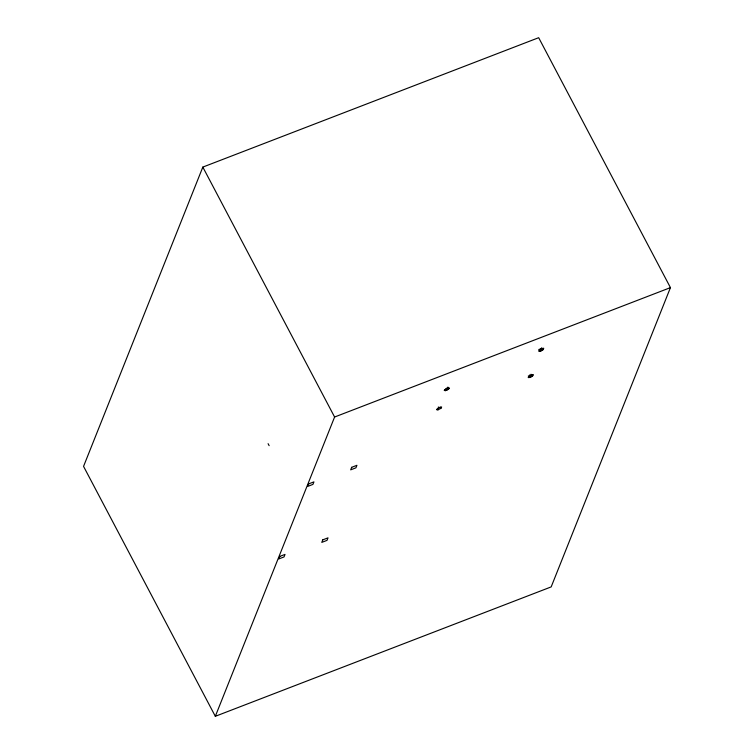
<?xml version="1.0" encoding="UTF-8"?>
<svg xmlns="http://www.w3.org/2000/svg" width="754" height="754" viewBox="0 0 754 754"><rect width="100%" height="100%" fill="white"/><g stroke="black" fill="none" stroke-linecap="round" stroke-linejoin="round"><path stroke-width="1.13" d="M441.184 407.895L440.817 407.235L438.819 407.876L437.188 409.168L437.556 409.827M202.826 167.096L83.553 466.377L215.324 716.3L551.174 586.904L670.447 287.623L538.676 37.7L202.826 167.096L334.597 417.019L215.324 716.3M448.687 388.96L449.035 387.641L446.811 388.122L444.191 390.336L445.708 390.591M540.778 350.959L543.248 349.488L543.738 348.244L541.768 348.48L539.298 349.96L538.799 351.194L540.948 350.93L543.012 349.696L543.427 348.65L539.704 350.092L539.298 351.128L539.968 351.166M530.269 377.339L532.739 375.86L533.229 374.625L531.25 374.861L528.262 377.057L528.29 377.575L530.439 377.302M440.59 408.545L441.674 407L438.658 407.575L436.519 409.724L438.432 409.686M448.96 388.706L445.397 390.666M531.542 376.736L532.918 375.03L529.195 376.463L528.78 377.5L529.449 377.547M440.77 408.376L438.197 409.742M446.66 390.261L447.942 389.526M334.597 417.019L670.447 287.623M538.884 349.432L539.298 349.96M528.365 375.812L528.78 376.331M448.95 388.404L446.896 388.47L444.964 389.771L444.898 390.657M540.1 348.584L540.439 349.159M529.591 374.955L529.93 375.53M438.347 406.981L438.658 407.575M268.085 443.672L269.14 445.671M541.513 347.858L541.768 348.48M531.005 374.238L531.25 374.861M447.885 387.085L448.074 387.726M279.791 556.414L278.773 558.959L284.022 556.933L285.031 554.397L279.791 556.414M308.697 483.88L307.689 486.415L312.929 484.398L313.947 481.863L308.697 483.88M322.778 539.855L321.769 542.39L327.01 540.373L328.028 537.838L322.778 539.855M351.684 467.32L350.676 469.855L355.926 467.829L356.934 465.293L351.684 467.32"/></g></svg>
